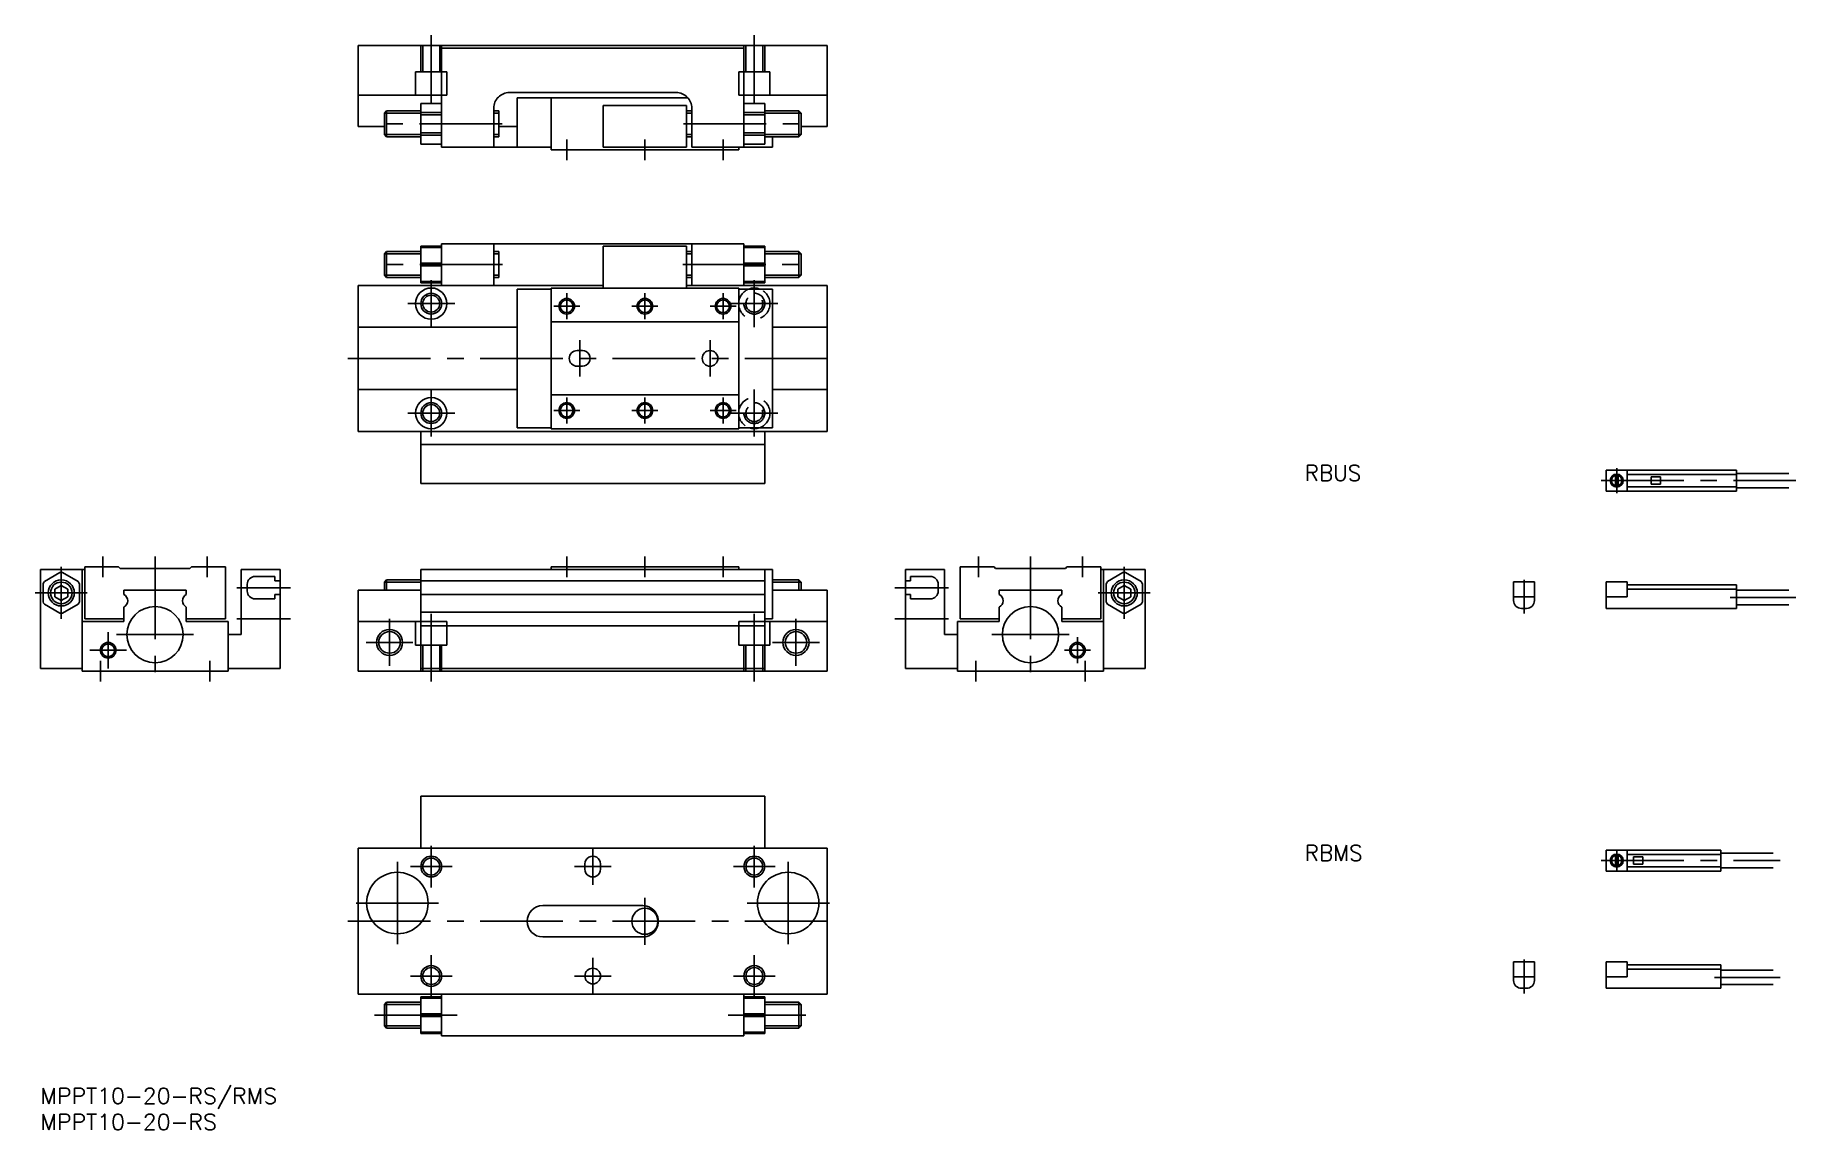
# Model space of a CAD drawing. Extents: x -1 to 337, y -8 to 202.
import ezdxf

# ---------------------------------------------------------------- set-up
doc = ezdxf.new("R2010")
doc.units = 0
doc.header["$LTSCALE"] = 0.5
doc.linetypes.add('CENTER', pattern=[50.8, 31.75, -6.35, 6.35, -6.35])
doc.linetypes.add('DASHED', pattern=[19.05, 12.7, -6.35])
for name, color, linetype in [('MSM_CENTER', 1, 'CENTER'), ('MSM_CONTINUOUS', 7, 'CONTINUOUS'), ('MSM_DASHED', 4, 'DASHED'), ('MSM_NARROW', 5, 'CONTINUOUS'), ('MSM_PART_NUMBER', 7, 'CONTINUOUS')]:
    doc.layers.add(name, color=color, linetype=linetype)
doc.styles.get("Standard").update_dxf_attribs({"font": 'txt.shx', "height": 3, "bigfont": 'bigfont.shx'})

# ---------------------------------------------------------------- blocks, each defined once
blk = doc.blocks.new('*U2')
at = {"layer": 'MSM_PART_NUMBER', "width": 1.033}
blk.add_text('MPPT10-20-RS/RMS', height=3, dxfattribs=at).set_placement((0, -3))
blk = doc.blocks.new('*U3')
at = {"layer": 'MSM_PART_NUMBER', "width": 1.033}
blk.add_text('MPPT10-20-RS', height=3, dxfattribs=at).set_placement((0, -8))
blk = doc.blocks.new('*U5')
at = {"layer": 'MSM_PART_NUMBER'}
blk.add_text('RBUS', height=3, dxfattribs=at).set_placement((242.670802, 116.504735))
blk = doc.blocks.new('*U6')
at = {"layer": 'MSM_PART_NUMBER'}
blk.add_text('RBMS', height=3, dxfattribs=at).set_placement((242.670803, 43.606611))

msp = doc.modelspace()

# ---------------------------------------------------------------- linework, layer by layer
at = {"layer": 'MSM_CENTER'}
for p, q in [((75, 188.999988), (75, 201.999988)), ((136.99997, 188.999988), (136.99997, 201.999988)), ((88.602646, 184.999988), (65.412231, 184.999988)), ((123.39735, 184.999988), (146.58777, 184.999988)), ((100.999985, 177.999988), (100.999985, 181.999988)), ((115.999985, 177.999988), (115.999985, 181.999988)), ((130.99998, 177.999988), (130.99998, 181.999988)), ((88.693382, 157.999988), (63.912228, 157.999988)), ((123.30662, 157.999988), (148.08777, 157.999988)), ((75, 154.999988), (75, 145.999988)), ((100.999985, 152.499988), (100.999985, 147.499988)), ((115.999985, 152.499988), (115.999985, 147.499988)), ((130.99998, 152.499988), (130.99998, 147.499988)), ((136.99997, 154.999988), (136.99997, 145.999988)), ((79.5, 150.499988), (70.5, 150.499988)), ((98.499985, 149.999988), (103.499985, 149.999988)), ((113.499985, 149.999988), (118.499985, 149.999988)), ((128.49998, 149.999988), (133.49998, 149.999988)), ((141.49997, 150.499988), (132.49997, 150.499988)), ((103.499985, 143.499988), (103.499985, 136.499988)), ((128.49998, 143.499988), (128.49998, 136.499988)), ((59, 139.999988), (153, 139.999988)), ((75, 133.999988), (75, 124.999988)), ((100.999985, 132.499988), (100.999985, 127.499988)), ((115.999985, 132.499988), (115.999985, 127.499988)), ((130.999982, 132.499988), (130.999982, 127.499988)), ((136.99997, 124.999988), (136.99997, 133.999988)), ((79.5, 129.499988), (70.5, 129.499988)), ((98.499985, 129.999988), (103.499985, 129.999988)), ((113.499985, 129.999988), (118.499985, 129.999988)), ((128.499982, 129.999988), (133.499982, 129.999988)), ((132.49997, 129.499988), (141.49997, 129.499988)), ((302.506526, 118.942758), (302.506526, 114.142758)), ((299.506523, 116.542758), (336.870212, 116.542758)), ((12, 101.999988), (12, 97.999988)), ((22, 101.999988), (22, 77.999985)), ((32, 101.999988), (32, 97.999988)), ((100.999985, 101.999988), (100.999985, 97.999988)), ((115.999985, 101.999988), (115.999985, 97.999988)), ((130.99998, 101.999988), (130.99998, 97.999988)), ((180, 101.999988), (180, 97.999988)), ((190, 101.999988), (190, 77.999985)), ((200, 101.999988), (200, 97.999988)), ((4, 99.999988), (4, 89.999985)), ((208, 99.999988), (208, 89.999985)), ((-1, 94.999988), (9, 94.999988)), ((48, 95.999988), (37.699997, 95.999988)), ((164, 95.999988), (174.3, 95.999988)), ((213, 94.999988), (203, 94.999988)), ((284.713113, 97.542758), (284.713113, 91.042758)), ((324.276408, 94.142756), (336.870212, 94.142756)), ((48, 89.999985), (37.699997, 89.999985)), ((67, 89.999985), (67, 80.999985)), ((67, 80.999985), (67, 89.999985)), ((75, 90.999985), (75, 77.999985)), ((136.99997, 90.999985), (136.99997, 77.999985)), ((145, 80.999985), (145, 89.999985)), ((164, 89.999985), (174.3, 89.999985)), ((13, 87.499985), (13, 80.499985)), ((14.600006, 86.999985), (29.399994, 86.999985)), ((62.5, 85.499985), (71.5, 85.499985)), ((140.5, 85.499985), (149.5, 85.499985)), ((197.39999, 86.999985), (182.60001, 86.999985)), ((199, 86.499985), (199, 81.499985)), ((9.5, 83.999985), (16.5, 83.999985)), ((11.5, 81.999985), (11.5, 77.999985)), ((32.5, 81.999985), (32.5, 77.999985)), ((179.5, 81.999985), (179.5, 77.999985)), ((196.5, 83.999985), (201.5, 83.999985)), ((200.5, 81.999985), (200.5, 77.999985)), ((75, 46.5), (75, 38.5)), ((106, 39), (106, 46)), ((137, 46.5), (137, 38.5)), ((302.506526, 45.644634), (302.506526, 41.644634)), ((68.500031, 43.400009), (68.500031, 27.600006)), ((71, 42.5), (79, 42.5)), ((109.5, 42.5), (102.5, 42.5)), ((133, 42.5), (141, 42.5)), ((143.49997, 43.400009), (143.49997, 27.600006)), ((299.528303, 43.644634), (333.870212, 43.644634)), ((60.600029, 35.5), (76.400032, 35.5)), ((116, 36.5), (116, 27.5)), ((135.59997, 35.5), (151.39996, 35.5)), ((59, 32), (153, 32)), ((75, 25.5), (75, 17.5)), ((106, 25), (106, 18)), ((137, 25.5), (137, 17.5)), ((284.713113, 24.644634), (284.713113, 18.144634)), ((71, 21.5), (79, 21.5)), ((109.5, 21.5), (102.5, 21.5)), ((133, 21.5), (141, 21.5)), ((321.276408, 21.244644), (333.870212, 21.244644)), ((80, 14.000008), (63.912228, 14.000008)), ((132, 14.000008), (146.91402, 14.000008))]:
    msp.add_line(p, q, dxfattribs=at)
at = {"layer": 'MSM_CONTINUOUS'}
for p, q in [((61, 199.999988), (61, 184.499988)), ((61, 199.999988), (151, 199.999988)), ((77, 199.499988), (77, 180.499988)), ((77, 199.499988), (135, 199.499988)), ((135, 199.499988), (135, 180.499988)), ((151, 199.999988), (151, 184.499988)), ((61, 190.499988), (77, 190.499988)), ((122, 190.999988), (90, 190.999988)), ((91.499969, 180.499988), (91.499969, 189.999988)), ((91.499969, 189.999988), (124.23607, 189.999988)), ((97.999985, 179.999988), (97.999985, 189.999988)), ((135, 190.499988), (151, 190.499988)), ((66.433004, 187.499988), (66.000004, 187.066988)), ((66.000004, 187.066988), (66.000004, 182.932988)), ((66.433004, 182.499988), (66.433004, 187.499988)), ((73, 187.499988), (66.433004, 187.499988)), ((73, 188.899998), (73, 181.099978)), ((77, 188.899998), (73, 188.899998)), ((73, 187.170778), (77, 187.170778)), ((73, 186.720508), (77, 186.720508)), ((86.99999, 187.499988), (88, 187.499988)), ((87, 187.999988), (87, 180.499988)), ((88, 187.499988), (88, 182.499988)), ((107.999985, 188.499988), (107.999985, 180.499988)), ((107.999985, 188.499988), (123.99998, 188.499988)), ((123.99998, 188.499988), (123.99998, 180.499988)), ((123.99999, 187.499988), (125, 187.499988)), ((125, 187.999988), (125, 180.499988)), ((135, 188.899998), (139, 188.899998)), ((139, 187.170778), (135, 187.170778)), ((139, 186.720508), (135, 186.720508)), ((139, 188.899998), (139, 181.099978)), ((139, 187.499988), (145.567, 187.499988)), ((145.567, 187.499988), (145.567, 182.499988)), ((146, 187.066988), (145.567, 187.499988)), ((146, 182.932988), (146, 187.066988)), ((61, 184.499988), (66.000004, 184.499988)), ((66.000004, 182.932988), (66.433004, 182.499988)), ((73, 182.499988), (66.433004, 182.499988)), ((73, 183.279468), (77, 183.279468)), ((73, 182.829148), (77, 182.829148)), ((86.99999, 182.499988), (88, 182.499988)), ((88, 184.499988), (91.499969, 184.499988)), ((123.99999, 182.499988), (125, 182.499988)), ((139, 183.279468), (135, 183.279468)), ((139, 182.829148), (135, 182.829148)), ((139, 182.499988), (145.567, 182.499988)), ((140.5, 180.499988), (140.5, 182.499988)), ((145.567, 182.499988), (146, 182.932988)), ((146, 184.499988), (151, 184.499988)), ((77, 181.099978), (73, 181.099978)), ((97.999985, 180.499988), (77, 180.499988)), ((97.999985, 179.999988), (133.99998, 179.999988)), ((107.999985, 180.499988), (123.99998, 180.499988)), ((140.5, 180.499988), (125, 180.499988)), ((133.99998, 179.999988), (133.99998, 180.499988)), ((135, 181.099978), (139, 181.099978)), ((66.433004, 160.499988), (66.000004, 160.066988)), ((66.000004, 160.066988), (66.000004, 155.932988)), ((66.433004, 155.499988), (66.433004, 160.499988)), ((73, 160.499988), (66.433004, 160.499988)), ((73, 161.499988), (73, 154.499988)), ((73, 161.499988), (77, 161.499988)), ((77, 161.254988), (73, 161.254988)), ((77, 153.999988), (77, 161.999988)), ((135, 161.999988), (77, 161.999988)), ((86.99999, 160.499988), (88, 160.499988)), ((87, 153.999988), (87, 161.999988)), ((88, 160.499988), (88, 155.499988)), ((107.999985, 153.499988), (107.999985, 161.499988)), ((123.99998, 161.499988), (107.999985, 161.499988)), ((123.99998, 153.499988), (123.99998, 161.499988)), ((123.99999, 160.499988), (125, 160.499988)), ((125, 153.999988), (125, 161.999988)), ((135, 153.999988), (135, 161.999988)), ((139, 161.499988), (135, 161.499988)), ((135, 161.254988), (139, 161.254988)), ((139, 161.499988), (139, 154.499988)), ((139, 160.499988), (145.567, 160.499988)), ((145.567, 160.499988), (145.567, 155.499988)), ((146, 160.066988), (145.567, 160.499988)), ((146, 155.932988), (146, 160.066988)), ((66.000004, 155.932988), (66.433004, 155.499988)), ((73, 155.499988), (66.433004, 155.499988)), ((77, 158.244978), (73, 158.244978)), ((77, 157.754988), (73, 157.754988)), ((86.99999, 155.499988), (88, 155.499988)), ((123.99999, 155.499988), (125, 155.499988)), ((135, 158.244978), (139, 158.244978)), ((135, 157.754988), (139, 157.754988)), ((139, 155.499988), (145.567, 155.499988)), ((145.567, 155.499988), (146, 155.932988)), ((61, 153.999988), (61, 125.999988)), ((107.999985, 153.999988), (61, 153.999988)), ((77, 154.744978), (73, 154.744978)), ((73, 154.499988), (77, 154.499988)), ((91.499969, 126.699978), (91.499969, 153.299988)), ((91.499969, 153.299988), (97.999985, 153.299988)), ((97.999985, 153.499988), (97.999985, 126.499988)), ((133.99998, 153.499988), (97.999985, 153.499988)), ((151, 153.999988), (123.99998, 153.999988)), ((133.99998, 153.499988), (133.99998, 126.499988)), ((140.5, 153.299988), (133.99998, 153.299988)), ((135, 154.744978), (139, 154.744978)), ((139, 154.499988), (135, 154.499988)), ((140.5, 126.699978), (140.5, 153.299988)), ((151, 153.999988), (151, 125.999988)), ((61, 145.999988), (91.499969, 145.999988)), ((133.99998, 146.999988), (97.999985, 146.999988)), ((140.5, 145.999988), (151, 145.999988)), ((102.999985, 141.499988), (103.999985, 141.499988)), ((102.999985, 138.499988), (103.999985, 138.499988)), ((61, 133.999988), (91.499969, 133.999988)), ((133.99998, 132.999988), (97.999985, 132.999988)), ((140.5, 133.999988), (151, 133.999988)), ((151, 125.999988), (61, 125.999988)), ((73, 125.999988), (73, 115.999988)), ((91.499969, 126.699978), (97.999985, 126.699978)), ((133.99998, 126.499988), (97.999985, 126.499988)), ((140.5, 126.699978), (133.99998, 126.699978)), ((139, 125.999988), (139, 115.999988)), ((139, 123.499988), (73, 123.499988)), ((300.506526, 118.542758), (300.506526, 114.542758)), ((300.506526, 118.542758), (325.506526, 118.542758)), ((304.506518, 118.542758), (304.506518, 114.542758)), ((325.506526, 118.542758), (325.506526, 114.542758)), ((139, 115.999988), (73, 115.999988)), ((302.256526, 117.767508), (302.256526, 115.318008)), ((302.756526, 117.767508), (302.756526, 115.318008)), ((304.506518, 117.742758), (325.506526, 117.742758)), ((304.506518, 115.342748), (325.506526, 115.342748)), ((309.106525, 117.242758), (309.106525, 115.842748)), ((309.106525, 117.242758), (310.906528, 117.242758)), ((309.106525, 115.842748), (310.906528, 115.842748)), ((310.906528, 117.242758), (310.906528, 115.842748)), ((325.506526, 117.942748), (335.506526, 117.942748)), ((325.506526, 115.142758), (335.506526, 115.142758)), ((300.506526, 114.542758), (325.506526, 114.542758)), ((0, 99.499988), (0, 80.499985)), ((8.5, 99.499988), (0, 99.499988)), ((3.74006, 98.891308), (0.759993, 97.170768)), ((4.260054, 98.891308), (7.23995, 97.170868)), ((8, 99.499988), (8, 79.999985)), ((8.5, 99.999988), (8.5, 89.999985)), ((8.5, 99.999988), (15, 99.999988)), ((14.999989, 99.999988), (15.299994, 99.699978)), ((15.299988, 99.699978), (28.699982, 99.699978)), ((28.999983, 100.000008), (28.699978, 99.699998)), ((35.5, 99.999988), (29, 99.999988)), ((35.5, 99.999988), (35.5, 89.999985)), ((46, 99.499988), (38.5, 99.499988)), ((38.5, 99.499988), (38.5, 86.999985)), ((45, 98.149978), (41.199997, 98.149978)), ((45, 98.149978), (45, 97.299988)), ((46, 99.499988), (46, 80.499985)), ((73, 99.499988), (73, 80.499985)), ((140.5, 99.499988), (73, 99.499988)), ((97.999985, 99.999988), (97.999985, 99.499988)), ((97.999985, 99.999988), (133.99998, 99.999988)), ((133.99998, 99.999988), (133.99998, 99.499988)), ((139, 99.499988), (139, 80.499985)), ((140.5, 99.499988), (140.5, 89.999985)), ((166, 99.499988), (166, 80.499985)), ((166, 99.499988), (173.5, 99.499988)), ((167, 98.149978), (167, 97.299988)), ((167, 98.149978), (170.8, 98.149978)), ((173.5, 99.499988), (173.5, 86.999985)), ((176.5, 99.999988), (183, 99.999988)), ((176.5, 99.999988), (176.5, 89.999985)), ((183.00002, 100.000008), (183.30002, 99.699998)), ((196.70001, 99.699978), (183.30002, 99.699978)), ((197.00002, 99.999988), (196.70001, 99.699978)), ((203.5, 99.999988), (197, 99.999988)), ((203.5, 99.999988), (203.5, 89.999985)), ((203.5, 99.499988), (212, 99.499988)), ((204, 99.499988), (204, 79.999985)), ((207.74005, 98.891318), (204.75999, 97.170778)), ((208.26006, 98.891308), (211.23994, 97.170868)), ((212, 99.499988), (212, 80.499985)), ((0.500031, 96.720508), (0.500031, 93.279473)), ((2.75, 95.721678), (2.75, 94.278298)), ((4.000014, 96.443368), (2.750014, 95.721678)), ((4.000006, 96.443378), (5.249992, 95.721698)), ((5.25, 95.721678), (5.25, 94.278298)), ((7.500031, 96.720398), (7.500031, 93.279587)), ((16, 95.499988), (16, 94.70932)), ((16, 95.499988), (28, 95.499988)), ((28, 95.499988), (28, 94.70932)), ((39.699997, 96.649978), (39.699997, 95.349988)), ((46, 97.299988), (45, 97.299988)), ((46, 94.699982), (45, 94.699982)), ((45, 94.699982), (45, 93.849991)), ((61, 79.999985), (61, 95.499988)), ((61, 95.499988), (73, 95.499988)), ((66.433004, 97.499988), (66.000004, 97.066988)), ((66.000004, 97.066988), (66.000004, 95.499988)), ((66.433004, 95.499988), (66.433004, 97.499988)), ((73, 97.499988), (66.433004, 97.499988)), ((73, 97.299988), (139, 97.299988)), ((73, 94.699982), (139, 94.699982)), ((140.5, 97.499988), (145.567, 97.499988)), ((140.5, 95.499988), (151, 95.499988)), ((145.567, 97.499988), (145.567, 95.499988)), ((146, 97.066988), (145.567, 97.499988)), ((146, 95.499988), (146, 97.066988)), ((151, 79.999985), (151, 95.499988)), ((166, 97.299988), (167, 97.299988)), ((166, 94.699982), (167, 94.699982)), ((167, 94.699982), (167, 93.849991)), ((172.3, 96.649978), (172.3, 95.349988)), ((184, 95.499988), (184, 94.70932)), ((196, 95.499988), (184, 95.499988)), ((196, 95.499988), (196, 94.70932)), ((204.50003, 96.720508), (204.50003, 93.279473)), ((206.75, 95.721678), (206.75, 94.278298)), ((208, 96.443378), (206.75002, 95.721698)), ((207.99998, 96.443368), (209.24998, 95.721678)), ((209.25, 95.721678), (209.25, 94.278298)), ((211.50003, 96.720398), (211.50003, 93.279587)), ((282.713113, 97.142756), (286.713113, 97.142756)), ((282.713113, 97.142756), (282.713113, 93.542758)), ((286.713113, 97.142756), (286.713113, 93.542758)), ((300.506526, 97.142756), (304.506518, 97.142756)), ((300.506526, 97.142756), (300.506526, 92.042758)), ((304.506518, 97.142756), (304.506518, 94.242763)), ((304.506518, 96.542758), (325.506526, 96.542758)), ((304.506518, 95.742763), (325.506526, 95.742763)), ((325.506526, 96.542758), (325.506526, 92.042758)), ((325.506526, 95.542758), (335.506526, 95.542758)), ((3.73998, 91.108681), (0.760018, 92.829163)), ((3.999992, 93.556633), (2.750006, 94.278313)), ((5.250014, 94.278305), (4.000014, 93.556618)), ((7.239928, 92.829064), (4.260124, 91.108673)), ((16, 92.29065), (16, 89.499985)), ((28, 92.29065), (28, 89.499985)), ((45, 93.849991), (41.199997, 93.849991)), ((73, 91.299988), (139, 91.299988)), ((167, 93.849991), (170.8, 93.849991)), ((184, 92.29065), (184, 89.499985)), ((196, 92.29065), (196, 89.499985)), ((207.73997, 91.108673), (204.76001, 92.829155)), ((206.74998, 94.278305), (207.99998, 93.556618)), ((208.00002, 93.556633), (209.25, 94.278313)), ((211.23993, 92.829064), (208.26012, 91.108673)), ((282.713113, 94.242763), (286.713113, 94.242763)), ((284.213113, 92.042758), (285.213113, 92.042758)), ((300.506526, 94.242763), (304.506518, 94.242763)), ((300.506526, 92.042758), (325.506526, 92.042758)), ((325.506526, 92.742763), (335.506526, 92.742763)), ((8, 89.499985), (16, 89.499985)), ((8.5, 89.999985), (16, 89.999985)), ((35.5, 89.999985), (28, 89.999985)), ((36, 89.499985), (28, 89.499985)), ((36, 89.499985), (36, 79.999985)), ((61, 89.499985), (73, 89.499985)), ((73, 88.699982), (139, 88.699982)), ((139, 89.999985), (140.5, 89.999985)), ((139, 89.499985), (151, 89.499985)), ((176, 89.499985), (176, 79.999985)), ((176, 89.499985), (184, 89.499985)), ((176.5, 89.999985), (184, 89.999985)), ((203.5, 89.999985), (196, 89.999985)), ((204, 89.499985), (196, 89.499985)), ((38.5, 86.999985), (36, 86.999985)), ((173.5, 86.999985), (176, 86.999985)), ((8, 80.499985), (0, 80.499985)), ((36, 79.999985), (8, 79.999985)), ((46, 80.499985), (36, 80.499985)), ((61, 79.999985), (151, 79.999985)), ((73, 80.499985), (139, 80.499985)), ((166, 80.499985), (176, 80.499985)), ((176, 79.999985), (204, 79.999985)), ((204, 80.499985), (212, 80.499985)), ((73, 46), (73, 55.999996)), ((139, 55.999996), (73, 55.999996)), ((139, 46), (139, 55.999996)), ((61, 18), (61, 46)), ((151, 46), (61, 46)), ((151, 18), (151, 46)), ((300.506526, 45.644634), (300.506526, 41.644634)), ((300.506526, 45.644634), (322.506526, 45.644634)), ((302.256526, 44.869384), (302.256526, 42.419884)), ((302.756526, 44.869384), (302.756526, 42.419884)), ((304.506534, 45.644634), (304.506534, 41.644634)), ((304.506534, 44.844634), (322.506526, 44.844634)), ((305.706523, 44.344634), (307.506526, 44.344634)), ((305.706523, 44.344634), (305.706523, 42.944634)), ((307.506526, 44.344634), (307.506526, 42.944634)), ((322.506526, 45.644634), (322.506526, 41.644634)), ((322.506526, 45.044634), (332.506534, 45.044634)), ((104.5, 43), (104.5, 42)), ((107.5, 43), (107.5, 42)), ((300.506526, 41.644634), (322.506526, 41.644634)), ((304.506534, 42.444634), (322.506526, 42.444634)), ((305.706523, 42.944634), (307.506526, 42.944634)), ((322.506526, 42.244634), (332.506534, 42.244634)), ((115.599998, 35), (96.400002, 35)), ((115.599998, 29), (96.400002, 29)), ((282.713113, 24.244644), (286.713113, 24.244644)), ((282.713113, 24.244644), (282.713113, 20.644634)), ((286.713113, 24.244644), (286.713113, 20.644634)), ((300.506526, 24.244644), (304.506534, 24.244644)), ((300.506526, 19.144634), (300.506526, 24.244644)), ((304.506534, 21.344634), (304.506534, 24.244644)), ((282.713113, 21.344634), (286.713113, 21.344634)), ((300.506526, 21.344634), (304.506534, 21.344634)), ((304.506534, 23.644634), (322.506526, 23.644634)), ((304.506534, 22.844644), (322.506526, 22.844644)), ((322.506526, 19.144634), (322.506526, 23.644634)), ((322.506526, 22.644634), (332.506534, 22.644634)), ((151, 18), (61, 18)), ((73, 17.500008), (73, 10.500008)), ((77, 17.500008), (73, 17.500008)), ((77, 17.255013), (73, 17.255013)), ((77, 18), (77, 10)), ((135, 18), (135, 10)), ((135, 17.500008), (139, 17.500008)), ((135, 17.255013), (139, 17.255013)), ((139, 17.500008), (139, 10.500008)), ((284.213113, 19.144634), (285.213113, 19.144634)), ((300.506526, 19.144634), (322.506526, 19.144634)), ((322.506526, 19.844644), (332.506534, 19.844644)), ((66.433004, 16.500004), (66.000004, 16.067004)), ((66.000004, 16.067004), (66.000004, 11.933004)), ((66.433004, 11.500004), (66.433004, 16.500004)), ((73, 16.500004), (66.433004, 16.500004)), ((77, 14.245003), (73, 14.245003)), ((77, 13.755013), (73, 13.755013)), ((135, 14.245003), (139, 14.245003)), ((135, 13.755013), (139, 13.755013)), ((139, 16.500004), (145.567, 16.500004)), ((145.567, 16.500004), (145.567, 11.500004)), ((146, 16.067004), (145.567, 16.500004)), ((146, 11.933004), (146, 16.067004)), ((66.000004, 11.933004), (66.433004, 11.500004)), ((73, 11.500004), (66.433004, 11.500004)), ((77, 10.745003), (73, 10.745003)), ((77, 10.500008), (73, 10.500008)), ((135, 10.745003), (139, 10.745003)), ((135, 10.500008), (139, 10.500008)), ((139, 11.500004), (145.567, 11.500004)), ((145.567, 11.500004), (146, 11.933004)), ((135, 10), (77, 10))]:
    msp.add_line(p, q, dxfattribs=at)
for centre, radius in [((75, 150.499988), 3), ((75, 150.499988), 1.621), ((100.999985, 149.999988), 1.2295), ((115.999985, 149.999988), 1.2295), ((130.99998, 149.999988), 1.2295), ((128.49998, 139.999988), 1.5), ((75, 129.499988), 3), ((75, 129.499988), 1.621), ((100.999985, 129.999988), 1.2295), ((115.999985, 129.999988), 1.2295), ((130.999982, 129.999988), 1.2295), ((302.506526, 116.542758), 1.25), ((4, 94.999986), 2.5), ((208, 94.999988), 2.5), ((22, 86.999985), 5.4), ((190, 86.999985), 5.4), ((13, 83.999985), 1.2295), ((67, 85.499985), 2.067), ((145, 85.499985), 2.067), ((199, 83.999985), 1.2295), ((75, 42.5), 1.621), ((137, 42.5), 1.621), ((302.506526, 43.644634), 1.25), ((68.500031, 35.5), 5.9), ((143.49997, 35.5), 5.9), ((116, 32), 2.5), ((75, 21.5), 1.621), ((106, 21.5), 1.5), ((137, 21.5), 1.621)]:
    msp.add_circle(centre, radius, dxfattribs=at)
for centre, radius, start, end in [((90, 187.999988), 3, 90.000003, 180.00001), ((122, 187.999988), 3, 0, 90.000003), ((136.99997, 150.499988), 3, 68.96053022, 111.03946978), ((102.999985, 139.999988), 1.5, 90.000003, 270), ((103.999985, 139.999988), 1.5, 270, 90.000003), ((136.99997, 129.499978), 3, 248.95999825, 291.03946978), ((302.506526, 116.542758), 1, 104.47752, 255.52249), ((302.506526, 116.542758), 1, 284.47751, 75.522488), ((4, 94.999988), 3.9, 86.176661, 93.821828), ((41.199997, 96.649978), 1.5, 90.000003, 180.00001), ((170.8, 96.649978), 1.5, 359.99999, 89.999996), ((208, 94.999988), 3.9, 86.176661, 93.821828), ((4, 94.999988), 3.9, 146.17818, 153.82212), ((4, 94.999988), 3.9, 26.175879, 33.823336), ((15.399994, 93.499985), 1.350003, 296.38621, 63.610023), ((28.599991, 93.499985), 1.35, 116.38737, 243.61085), ((41.199997, 95.349988), 1.5, 179.99999, 270), ((170.8, 95.349988), 1.5, 270, 0.000009), ((183.40001, 93.499985), 1.35, 296.38914, 63.612632), ((196.60001, 93.499985), 1.350003, 116.38998, 243.61378), ((208, 94.999988), 3.9, 146.17818, 153.82212), ((208, 94.999988), 3.9, 26.175879, 33.823336), ((4, 94.999988), 3.9, 206.17788, 213.82279), ((4, 94.999988), 3.9, 326.17569, 333.82412), ((208, 94.999988), 3.9, 206.17788, 213.82279), ((208, 94.999988), 3.9, 326.17569, 333.82412), ((284.213113, 93.542758), 1.5, 179.99999, 270), ((285.213113, 93.542758), 1.5, 270, 0), ((4, 94.999988), 3.9, 266.1772, 273.8243), ((208, 94.999988), 3.9, 266.1772, 273.8243), ((106, 43), 1.5, 0, 180.00001), ((302.506526, 43.644634), 1, 104.47751, 255.52249), ((302.506526, 43.644634), 1, 284.47751, 75.522488), ((106, 42), 1.5, 179.99999, 0.00001), ((96.400002, 32), 3, 90.000003, 270), ((115.599998, 32), 3, 270, 90.000003), ((284.213113, 20.644634), 1.5, 179.99999, 270), ((285.213113, 20.644634), 1.5, 270, 0)]:
    msp.add_arc(centre, radius, start, end, dxfattribs=at)
at = {"layer": 'MSM_DASHED'}
for p, q in [((73, 194.999988), (73, 199.999988)), ((73.379, 194.999988), (73.379, 199.999988)), ((76.621, 194.999988), (76.621, 199.999988)), ((77, 194.999988), (77, 199.999988)), ((134.99997, 194.999988), (134.99997, 199.999988)), ((135.37897, 194.999988), (135.37897, 199.999988)), ((138.62097, 194.999988), (138.62097, 199.999988)), ((138.99997, 194.999988), (138.99997, 199.999988)), ((72, 194.999988), (78, 194.999988)), ((72, 190.499988), (72, 194.999988)), ((78, 190.499988), (78, 194.999988)), ((133.99997, 194.999988), (139.99997, 194.999988)), ((133.99997, 190.499988), (133.99997, 194.999988)), ((139.99997, 190.499988), (139.99997, 194.999988)), ((77, 190.499988), (78, 190.499988)), ((133.99997, 190.499988), (135, 190.499988)), ((72, 89.499985), (72, 84.999985)), ((78, 89.499985), (73, 89.499985)), ((78, 89.499985), (78, 84.999985)), ((133.99997, 89.499985), (133.99997, 84.999985)), ((138.99997, 89.499985), (133.99997, 89.499985)), ((139.99997, 89.499985), (139.99997, 84.999985)), ((78, 84.999985), (72, 84.999985)), ((73, 84.999985), (73, 79.999985)), ((73.379, 84.999985), (73.379, 79.999985)), ((76.621, 84.999985), (76.621, 79.999985)), ((77, 84.999985), (77, 79.999985)), ((139.99997, 84.999985), (133.99997, 84.999985)), ((134.99997, 84.999985), (134.99997, 79.999985)), ((135.37897, 84.999985), (135.37897, 79.999985)), ((138.62097, 84.999985), (138.62097, 79.999985)), ((138.99997, 84.999985), (138.99997, 79.999985))]:
    msp.add_line(p, q, dxfattribs=at)
for centre, radius in [((136.99997, 150.499988), 2), ((136.99997, 150.499988), 1.621), ((136.99997, 129.499988), 2), ((136.99997, 129.499988), 1.621)]:
    msp.add_circle(centre, radius, dxfattribs=at)
for centre, start, end in [((136.99997, 150.499988), 111.03946978, 68.96053022), ((136.99997, 129.499988), 291.03946978, 248.96053022)]:
    msp.add_arc(centre, 3, start, end, dxfattribs=at)
at = {"layer": 'MSM_NARROW'}
for p, q in [((73, 187.066988), (66.000004, 187.066988)), ((86.99999, 187.066988), (88, 187.066988)), ((123.99999, 187.066988), (125, 187.066988)), ((139, 187.066988), (146, 187.066988)), ((73, 182.932988), (66.000004, 182.932988)), ((86.99999, 182.932988), (88, 182.932988)), ((123.99999, 182.932988), (125, 182.932988)), ((139, 182.932988), (146, 182.932988)), ((73, 160.066988), (66.000004, 160.066988)), ((86.99999, 160.066988), (88, 160.066988)), ((123.99999, 160.066988), (125, 160.066988)), ((139, 160.066988), (146, 160.066988)), ((73, 155.932988), (66.000004, 155.932988)), ((86.99999, 155.932988), (88, 155.932988)), ((123.99999, 155.932988), (125, 155.932988)), ((139, 155.932988), (146, 155.932988)), ((73, 97.066988), (66.000004, 97.066988)), ((140.5, 97.066988), (146, 97.066988)), ((73, 16.067004), (66.000004, 16.067004)), ((139, 16.067004), (146, 16.067004)), ((73, 11.933004), (66.000004, 11.933004)), ((139, 11.933004), (146, 11.933004))]:
    msp.add_line(p, q, dxfattribs=at)
for centre, radius in [((75, 150.499988), 2), ((100.999985, 149.999988), 1.5), ((115.999985, 149.999988), 1.5), ((130.99998, 149.999988), 1.5), ((75, 129.499988), 2), ((100.999985, 129.999988), 1.5), ((115.999985, 129.999988), 1.5), ((130.999982, 129.999988), 1.5), ((4, 94.999986), 2.067), ((208, 94.999988), 2.067), ((67, 85.499985), 2.5), ((145, 85.499985), 2.5), ((13, 83.999985), 1.5), ((199, 83.999985), 1.5), ((75, 42.5), 2), ((137, 42.5), 2), ((75, 21.5), 2), ((137, 21.5), 2)]:
    msp.add_circle(centre, radius, dxfattribs=at)

# ---------------------------------------------------------------- block references
at = {"layer": 'MSM_CONTINUOUS'}
for name in ['*U5', '*U6', '*U2', '*U3']:
    msp.add_blockref(name, (0, 0), dxfattribs=at)

doc.saveas('drawing.dxf')
